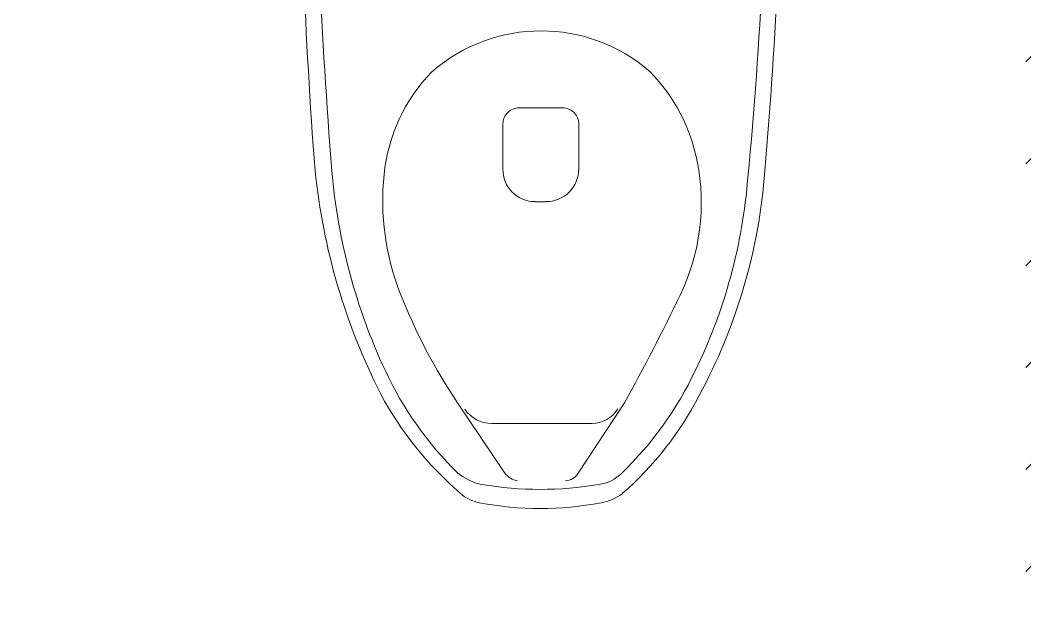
# Model space of a CAD drawing. Header units: inches. Extents: x -2978 to 4308, y -21 to 2608.
# Drawn here: x 933.68 to 968.53, y 967.45 to 987.5 of the extents above; entities that cross this region are included whole.
import ezdxf

# ---------------------------------------------------------------- set-up
doc = ezdxf.new("R2010")
doc.units = ezdxf.units.IN
doc.header["$LTSCALE"] = 0.2
doc.header["$MEASUREMENT"] = 0
for name, color, linetype, lineweight in [('Hatches', 8, 'CONTINUOUS', 5), ('Viewed', 150, 'CONTINUOUS', 9), ('Walls', 7, 'CONTINUOUS', 40)]:
    doc.layers.add(name, color=color, linetype=linetype, lineweight=lineweight)
doc.styles.get("Standard").update_dxf_attribs({"font": 'arial.ttf', "width": 0.8})

# ---------------------------------------------------------------- blocks, each defined once
blk = doc.blocks.new('floor plan')
at = {"layer": 'Hatches'}
h = blk.add_hatch(dxfattribs=at)
h.set_pattern_fill('ANSI31', color=256, scale=20, style=0)
h.set_pattern_definition([(45, (267.6333, -330.0607), (-1.767767, 1.767767), [])])
h.paths.add_polyline_path([(70.176, 791.977, 0.887026), (94.004, 791.977), (363.742, 791.978), (363.742, 722.375), (368.742, 722.375), (368.742, 791.978), (369.742, 791.978), (369.742, 908.711), (151.569, 908.711), (151.569, 900.618), (139.742, 900.618), (139.742, 908.711), (32.054, 908.711), (32.054, 900.711), (0, 900.711), (0, 895.711), (60.367, 895.711), (60.367, 900.711), (79.929, 900.711), (79.929, 811.711), (0, 811.711), (0, 805.711), (79.929, 805.711), (79.929, 805.212, 0.278864), (70.633, 796.977), (42.742, 796.977), (42.742, 678.375), (42.742, 547.545), (215.044, 547.545), (363.742, 547.545), (363.742, 365.898), (261.492, 365.898), (261.492, 71.961), (368.742, 71.961), (368.742, 178.773), (385.058, 178.773), (385.058, 183.773), (368.742, 183.773), (368.742, 243.773), (363.117, 243.773), (363.117, 77.586), (267.117, 77.586), (267.117, 288.273), (363.117, 288.273), (363.117, 284.773), (368.742, 284.773), (368.742, 365.898), (368.742, 552.545), (368.742, 622.375), (363.742, 622.375), (363.742, 552.545), (47.742, 552.545), (47.742, 666.375), (145.016, 666.375), (145.016, 601.201), (150.016, 601.201), (150.016, 666.375), (185.038, 666.375), (209.497, 666.375), (209.497, 601.259), (214.497, 601.259), (214.497, 666.375), (298.622, 666.375), (298.622, 601.259), (303.622, 601.259), (303.622, 666.375), (303.746, 666.375), (363.742, 666.375), (363.742, 662.375), (368.742, 662.375), (368.742, 682.375), (363.742, 682.375), (363.742, 678.375), (303.746, 678.375), (303.746, 743.977), (298.746, 743.977), (298.746, 678.375), (214.336, 678.375), (214.336, 742.371), (185.038, 742.371), (185.038, 678.375), (47.742, 678.375), (47.742, 791.977)])
h.paths.add_polyline_path([(85.554, 804.897), (85.554, 900.711), (135.893, 900.711), (135.893, 896.618), (155.569, 896.618), (155.569, 900.711), (360.742, 900.711), (360.742, 797.523), (93.362, 797.523, 0.236234)], flags=16)
h.paths.add_polyline_path([(267.117, 293.898), (267.117, 357.898), (363.117, 357.898), (363.117, 293.898)], flags=16)
h.paths.add_polyline_path([(190.038, 678.375), (190.038, 737.371), (209.336, 737.371), (209.336, 678.375)], flags=16)
at = {"layer": 'Viewed'}
for p, q in [((127.444, 654.395), (128.948, 654.395)), ((126.879, 652.264), (126.879, 653.835)), ((129.508, 653.829), (129.508, 652.27)), ((128.366, 651.138), (127.993, 651.138)), ((126.94, 641.719), (125.308, 644.154)), ((131.096, 644.154), (129.493, 641.719)), ((126.495, 643.441), (129.968, 643.441))]:
    blk.add_line(p, q, dxfattribs=at)
for centre, radius, start, end in [((311.798, 666.743), 191.987, 180.18714, 184.34048), ((327.265, 668.481), 206.962, 180.65462, 184.50816), ((-4.759, 665.589), 140.79, 354.45498, 0.21458), ((-20.777, 665.964), 157.34, 354.98622, 0.05547), ((128.202, 651.309), 5.756, 48.8891, 131.1109), ((128.711, 651.474), 5.988, 135.8228, 174.1618), ((127.553, 651.339), 6.181, 11.095, 44.1772), ((127.439, 653.835), 0.56, 89.465, 180), ((128.948, 653.835), 0.56, 359.4171, 90), ((126.358, 651.104), 7.399, 334.2995, 11.095), ((142.427, 654.486), 22.182, 185.8816, 206.8636), ((141.324, 653.941), 20.453, 184.8465, 205.0924), ((131.556, 651.183), 8.847, 174.1618, 201.3989), ((127.993, 652.253), 1.114, 179.4143, 270), ((128.377, 652.27), 1.131, 269.4704, 0), ((116.656, 653.613), 19.356, 331.6113, 355.8517), ((116.968, 653.387), 18.458, 333.9017, 355.6415), ((141.75, 655.178), 19.796, 201.3989, 213.8399), ((64.137, 681.05), 76.451, 331.14404, 334.29952), ((133.866, 650.453), 12.221, 205.1097, 225.5926), ((122.714, 650.353), 11.964, 313.8386, 334.847), ((133.233, 650.135), 12.016, 208.1638, 229.239), ((123.429, 649.704), 11.54, 311.0912, 332.6955), ((126.495, 644.576), 1.135, 214.2464, 270), ((129.968, 644.479), 1.038, 270, 329.0982), ((126.577, 643.278), 2.003, 230.9403, 257.5022), ((127.529, 642.195), 0.757, 218.9764, 259.0749), ((128.993, 642.048), 0.599, 275.304, 326.6446), ((130.017, 642.69), 1.379, 277.6445, 315.5048), ((128.172, 653.425), 12.27, 260.4841, 279.5159), ((126.312, 642.031), 1.36, 227.1839, 259.6668), ((129.988, 642.388), 1.721, 279.8129, 306.6017), ((128.175, 651.534), 11.044, 259.0024, 280.9976)]:
    blk.add_arc(centre, radius, start, end, dxfattribs=at)
at = {"layer": 'Viewed', "flags": 8}
for tag, p in [('MODELNUMBER', (65.834, 678.562)), ('TRADENAME', (65.836, 678.562)), ('PRODUCT', (65.838, 678.562)), ('MATERIAL', (65.839, 678.562)), ('MODELNUMBER', (127.691, 678.42)), ('TRADENAME', (127.693, 678.42)), ('PRODUCT', (127.695, 678.42)), ('MATERIAL', (127.696, 678.42)), ('MODELNUMBER', (166.209, 678.375)), ('TRADENAME', (166.211, 678.375)), ('PRODUCT', (166.213, 678.375)), ('MATERIAL', (166.214, 678.375))]:
    blk.add_attdef(tag, p, '', height=0.001, rotation=90, dxfattribs=at)
at = {"layer": 'Viewed', "text_generation_flag": 4, "flags": 8}
for tag, p in [('MODELNUMBER', (66.343, 666.187)), ('TRADENAME', (66.344, 666.187)), ('PRODUCT', (66.346, 666.187)), ('MATERIAL', (66.348, 666.187)), ('MODELNUMBER', (128.188, 666.179)), ('TRADENAME', (128.19, 666.179)), ('PRODUCT', (128.191, 666.179)), ('MATERIAL', (128.193, 666.179))]:
    blk.add_attdef(tag, p, '', height=0.001, rotation=270, dxfattribs=at)

msp = doc.modelspace()

# ---------------------------------------------------------------- block references
at = {"layer": 'Walls'}
msp.add_blockref('floor plan', (823.544, 330.061), dxfattribs=at)

doc.saveas('drawing.dxf')
